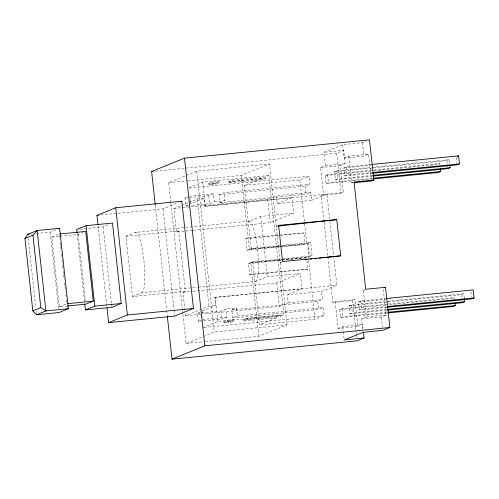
<?xml version="1.0" encoding="UTF-8"?>
<svg xmlns="http://www.w3.org/2000/svg" width="499" height="499" viewBox="0 0 499 499"><rect width="100%" height="100%" fill="white"/><g stroke="black" fill="none" stroke-linecap="round" stroke-linejoin="round"><path stroke-width="0.37" stroke-dasharray="2.5 1.87" d="M170.82 202.75L168.637 182.646L196.812 171.194L269.491 164.009L286.969 324.849L258.794 336.301L205.438 341.578M36.296 233.495L50.237 232.116L56.275 229.659M67.639 305.974L59.331 306.791L51.759 237.094L59.275 234.043M188.828 187.668L202.706 182.029L268.78 175.492L283.925 314.894L280.401 316.322L247.361 319.591L243.843 321.025L243.699 319.684L247.217 318.25L280.257 314.981L280.401 316.322M60.067 236.27L78.193 234.48L82.971 232.534M208.875 183.582L212.399 182.154L219.005 181.499L219.148 182.84L215.63 184.268L209.019 184.923L208.875 183.582L215.481 182.933L219.005 181.499M79.69 229.203L103.1 226.883L109.138 224.431M209.019 184.923L212.543 183.495L219.148 182.84M188.117 205.862L185.815 206.093L184.942 198.053L187.624 196.962M187.967 180.732L241.316 175.455L269.491 164.009M265.256 176.927L265.406 178.262L261.881 179.696L228.841 182.965L228.698 181.624L232.222 180.195L265.256 176.927L268.78 175.492M100.792 215.007L163.03 208.85L178.33 202.631M228.841 182.965L232.366 181.53L265.406 178.262M192.726 230.345L176.44 231.954L173.895 208.501L188.123 202.719M188.834 202.426L197.373 198.958L203.979 198.303L204.852 206.349L292.077 197.716L293.749 213.135L270.271 222.673L193.5 230.27M184.942 198.053L208.732 195.695L213.422 193.787L214.296 201.833L209.605 203.742L191.186 205.563M189.19 204.316L203.979 198.303M185.815 206.093L188.497 205.002M310.771 192.29L276.409 195.689L277.282 203.729L311.644 200.33L310.771 192.29L306.074 194.198L220.178 202.694L219.304 194.654L223.995 192.745L309.898 184.243L309.024 176.203L188.978 188.079M324.026 221.6L321.175 195.371L323.527 194.417L320.614 167.614L325.311 165.705L323.851 152.301L342.632 144.666L362.455 142.708L366.684 140.986M246.98 250.13L305.126 244.379L303.891 232.983L248.09 237.786L245.745 238.74L246.98 250.13L251.209 248.415L244.36 185.416L261.738 178.355L261.881 179.696M125.929 236.233L178.792 231L185.341 291.316L132.478 296.549L125.929 236.233L135.323 232.415L248.976 221.169L260.715 216.404L293.749 213.135M204.852 206.349L343.349 192.458L340.437 165.649L345.133 163.741L343.674 150.336L323.851 152.301M155.488 171.12L336.632 153.199L343.674 150.336M220.178 202.694L224.868 200.785L223.995 192.745M342.632 144.666L344.092 158.071L348.789 156.162L368.611 154.203L371.275 178.711M244.36 185.416L299.868 179.927L309.024 176.203M176.44 231.954L178.792 231M344.092 158.071L363.914 156.112L368.611 154.203M373.283 178.929L326.028 183.607L325.155 175.561L327.5 174.606L373.208 170.09M372.603 176.11L335.415 179.79L334.542 171.75L336.894 170.795L449.225 159.68L449.699 164.065M372.697 173.215L344.809 175.972L343.936 167.932L346.281 166.978L371.075 164.527M190.955 206.811L267.726 199.22L276.409 195.689M219.304 194.654L305.201 186.152L309.898 184.243M326.028 183.607L328.373 182.653L372.535 178.28M335.415 179.79L337.767 178.835L372.628 175.386M344.809 175.972L347.161 175.018L371.948 172.567M277.282 203.729L292.077 197.716M348.789 156.162L351.701 182.971L352.874 182.491M311.644 200.33L326.907 194.13L336.806 285.272L321.549 291.478L287.187 294.878L288.06 302.918L279.371 306.448L202.6 314.039M59.331 306.791L66.847 303.741M321.175 195.371L340.998 193.412L343.349 192.458M277.438 225.854L276.265 226.334L277.793 226.166M439.993 164.957L439.831 163.497L437.486 164.452L373.957 170.733M334.542 171.75L446.873 160.634L449.225 159.68M132.478 296.549L141.872 292.732L197.542 287.224M306.916 260.821L307.821 269.173L249.675 274.93L248.433 263.534L252.662 261.819L282.727 258.844M184.967 310.434L182.996 292.271L185.341 291.316M282.041 245.365L306.71 242.919L310.646 242.134L312.1 255.538L308.931 256.829L283.345 259.361M241.316 175.455L249.325 249.176L307.478 243.425L310.646 242.134M249.675 274.93L252.02 273.976L307.821 269.173M281.367 262.05L280.195 262.524L281.729 262.355M283.501 258.769L308.17 256.324L312.1 255.538M202.245 310.971L215.63 305.538L214.757 297.491L215.225 297.304L336.806 285.272M198.315 287.15L255.525 281.486L267.264 276.72L300.304 273.452L301.976 288.865L287.187 294.878M185.297 313.459L185.541 315.73L209.025 306.186L215.63 305.538M202.943 320.913L198.34 321.368L197.467 313.322L201.49 311.688M193.076 291.279L276.826 282.989L300.304 273.452M197.467 313.322L221.25 310.971L225.947 309.062L236.52 308.014L237.393 316.06L232.696 317.969L231.823 309.923L236.52 308.014M198.34 321.368L201.022 320.277M203.711 320.832L222.124 319.011L226.82 317.102L225.947 309.062M202.588 327.631L217.845 321.431L283.925 314.894M223.87 321.643L227.394 320.215L234 319.56L234.15 320.901L230.625 322.329L224.02 322.984L223.87 321.643L230.482 320.988L234 319.56M224.02 322.984L227.538 321.549L234.15 320.901M182.915 314.108L186.108 343.493L214.283 332.041L286.969 324.849M243.699 319.684L276.733 316.416L280.257 314.981M252.662 261.819L259.505 324.818L276.883 317.757L276.733 316.416M231.823 309.923L317.726 301.427L322.423 299.519L321.549 291.478M324.107 222.373L332.827 302.606L335.172 301.652L354.995 299.687L357.908 326.496L338.085 328.454L335.172 301.652M362.698 329.34L361.563 318.917L366.26 317.008L363.347 290.2L365.106 289.482M232.696 317.969L318.599 309.467L323.296 307.559L324.169 315.605L315.012 319.323L259.505 324.818M332.827 302.606L352.65 300.641L354.995 299.687M387.068 313.048L340.586 317.645L339.713 309.598L342.065 308.644L387.767 304.128M386.388 310.222L349.98 313.827L349.107 305.787L351.452 304.833L463.783 293.718L464.263 298.103M386.488 307.328L359.374 310.01L358.494 301.97L360.846 301.016L385.633 298.564M340.586 317.645L342.938 316.69L387.093 312.318M349.98 313.827L352.325 312.873L386.413 309.499M359.374 310.01L361.719 309.056L386.507 306.604M338.085 328.454L342.782 326.552L362.605 324.587L363.091 329.053M357.908 326.496L362.605 324.587M361.563 318.917L381.386 316.952L386.083 315.044L383.17 288.241M454.714 300.46L454.396 297.535L452.044 298.489L388.521 304.77M349.107 305.787L461.438 294.672L463.783 293.718M325.311 165.705L345.133 163.741M168.637 182.646L187.194 180.813M320.614 167.614L340.437 165.649M343.936 167.932L371.05 165.25M228.698 181.624L261.738 178.355M373.982 170.009L439.831 163.497M325.155 175.561L373.183 170.814M213.422 193.787L189.639 196.144L190.032 199.8M351.701 182.971L353.223 182.821M214.296 201.833L224.868 200.785M173.895 208.501L190.181 206.892M30.869 234.031L32.423 233.875M51.759 237.094L59.312 236.345M245.745 238.74L303.891 232.983M251.209 248.415L281.274 245.439M258.794 336.301L250.785 262.58L282.571 259.436M248.433 263.534L280.999 260.316M281.773 260.235L306.586 257.783L306.829 260.06M182.996 292.271L192.302 291.354M214.757 297.491L301.976 288.865M363.347 290.2L364.875 290.05M288.06 302.918L322.423 299.519M185.541 315.73L201.827 314.121M358.494 301.97L386.388 299.207M389.488 298.901L391.035 298.751M226.82 317.102L203.031 319.46L202.719 316.534M237.393 316.06L323.296 307.559M388.546 304.047L454.396 297.535M339.713 309.598L387.748 304.852M243.843 321.025L276.883 317.757M204.122 327.481L324.169 315.605M366.26 317.008L386.083 315.044M186.108 343.493L204.665 341.653M249.325 249.176L305.126 244.379M250.785 262.58L281.012 259.979M281.785 259.917L306.586 257.783M456.348 157.547L456.984 163.398M470.906 291.584L471.461 296.705M446.873 160.634L447.272 164.29M447.354 165.019L447.591 167.215M461.438 294.672L461.993 299.787M362.455 142.708L363.914 156.112M381.386 316.952L382.521 327.381M346.281 166.978L347.161 175.018M360.846 301.016L361.719 309.056M336.632 153.199L340.998 193.412M352.65 300.641L356.261 333.893M356.342 334.667L356.679 337.761M336.894 170.795L337.767 178.835M351.452 304.833L352.325 312.873M327.5 174.606L328.373 182.653M342.065 308.644L342.938 316.69M342.782 326.552L343.268 331.018M343.349 331.76L344.073 338.465M305.201 186.152L306.074 194.198M317.726 301.427L318.599 309.467M308.002 242.395L309.461 255.8M307.478 243.425L308.931 256.829M299.868 179.927L306.71 242.919M308.17 256.324L308.501 259.399M308.582 260.166L315.012 319.323M267.726 199.22L270.271 222.673M276.826 282.989L279.371 306.448M260.715 216.404L267.264 276.72M232.222 180.195L232.366 181.53M247.217 318.25L247.361 319.591M215.481 182.933L215.63 184.268M230.482 320.988L230.625 322.329M212.399 182.154L212.543 183.495M227.394 320.215L227.538 321.549M208.732 195.695L209.605 203.742M221.25 310.971L222.124 319.011M202.706 182.029L205.326 206.156M215.225 297.304L217.845 321.431M196.812 171.194L214.283 332.041M197.373 198.958L209.025 306.186M190.113 200.529L190.512 204.185M202.157 311.413L202.401 313.609M170.901 203.523L182.497 310.241M182.578 311.014L182.834 313.335M163.03 208.85L173.939 309.274M174.02 310.029L174.594 315.324M155.308 205.482L166.629 309.736M166.716 310.509L167.302 315.911M103.1 226.883L111.42 303.442M111.502 304.215L111.751 306.536M98.041 225.417L106.923 307.191M78.193 234.48L85.429 301.084M77.089 233.364L84.481 301.415M59.356 234.817L59.861 239.464M60.198 242.558L60.535 245.658M60.622 246.431L61.128 251.078M61.464 254.178L61.714 256.498M62.051 259.599L62.387 262.699M62.724 265.792L62.974 268.119M63.311 271.213L63.647 274.313M63.735 275.086L64.24 279.733M64.577 282.833L64.914 285.927M64.995 286.7L65.5 291.347M65.837 294.447L66.086 296.768M66.423 299.868L66.76 302.968M50.237 232.116L58.558 308.669M28.194 238.204L35.753 307.802M36.09 310.896L36.34 313.216M248.976 221.169A30.377 5.477 84.4 0 1 257.534 249.182A30.377 5.477 84.4 0 1 255.525 281.486M135.323 232.415A30.377 5.477 84.4 0 1 143.88 260.428A30.377 5.477 84.4 0 1 141.872 292.732"/><path stroke-width="0.75" d="M24.95 238.466L27.776 234.337L37.163 230.519L59.63 228.299L68.369 308.719L58.976 312.536L36.508 314.757L32.815 310.846L24.95 238.466L32.934 235.222L37.163 230.519L45.902 310.946L36.508 314.757M155.22 204.709L151.615 171.506L184.487 158.146L369.503 139.845L373.87 180.052L371.524 181.006L353.984 182.746M58.289 228.841L59.63 228.299M97.954 224.65L96.949 215.387L115.731 207.759L181.811 201.222L193.456 308.451L174.675 316.085L108.601 322.622L107.004 307.964M84.736 303.735L85.41 309.923L111.838 307.309L121.232 303.492L112.493 223.072L86.065 225.685L76.671 229.503L77.008 232.59M180.42 201.783L181.811 201.222M32.815 310.846L40.793 307.602L45.902 310.946L68.369 308.719M60.03 233.969L85.703 231.424L93.276 301.128L85.766 304.178L67.639 305.974M457.44 156.343L458.612 155.863L459.492 163.903L457.14 164.857L372.697 173.215M85.41 309.923L94.798 306.105L121.232 303.492M440.386 168.612L440.704 171.537L438.359 172.492L373.283 178.929M449.861 165.531L450.098 167.72L447.746 168.674L373.377 176.035M108.601 322.622L127.382 314.988L193.456 308.451M167.383 316.684L171.999 359.155L204.871 345.801L389.887 327.494L385.521 287.287L365.698 289.245L354.047 182.016L373.87 180.052M384.342 287.761L385.521 287.287M363.415 332.035L364.058 337.991L357.016 340.854L171.999 359.155M389.887 327.494L382.845 330.357L363.023 332.322L344.235 339.95L364.058 337.991M455.026 303.386L455.269 305.575L452.917 306.529L387.842 312.967M464.338 298.839L464.656 301.758L462.311 302.712L387.168 310.147M386.413 298.483L473.177 289.9L474.05 297.94L471.705 298.895L387.261 307.253M278.561 226.078L336.763 219.629L340.692 255.819L323.078 257.771M305.469 259.723L306.997 259.555M310.06 259.212L311.594 259.043M314.657 258.707L316.952 258.451M319.248 258.195L321.549 257.939M151.615 171.506L153.162 171.35M371.849 164.445L458.612 155.863M372.722 172.492L459.492 163.903M372.628 175.386L450.098 167.72M373.308 178.205L440.704 171.537M96.949 215.387L98.484 215.237M27.776 234.337L29.322 234.181M336.763 219.629L278.61 225.38L282.546 261.57L340.692 255.819M67.602 303.666L93.276 301.128M387.286 306.529L474.05 297.94M387.187 309.424L464.656 301.758M387.866 312.243L455.269 305.575M184.487 158.146L204.871 345.801M115.731 207.759L127.382 314.988M86.065 225.685L94.798 306.105M32.934 235.222L40.793 307.602"/></g></svg>
